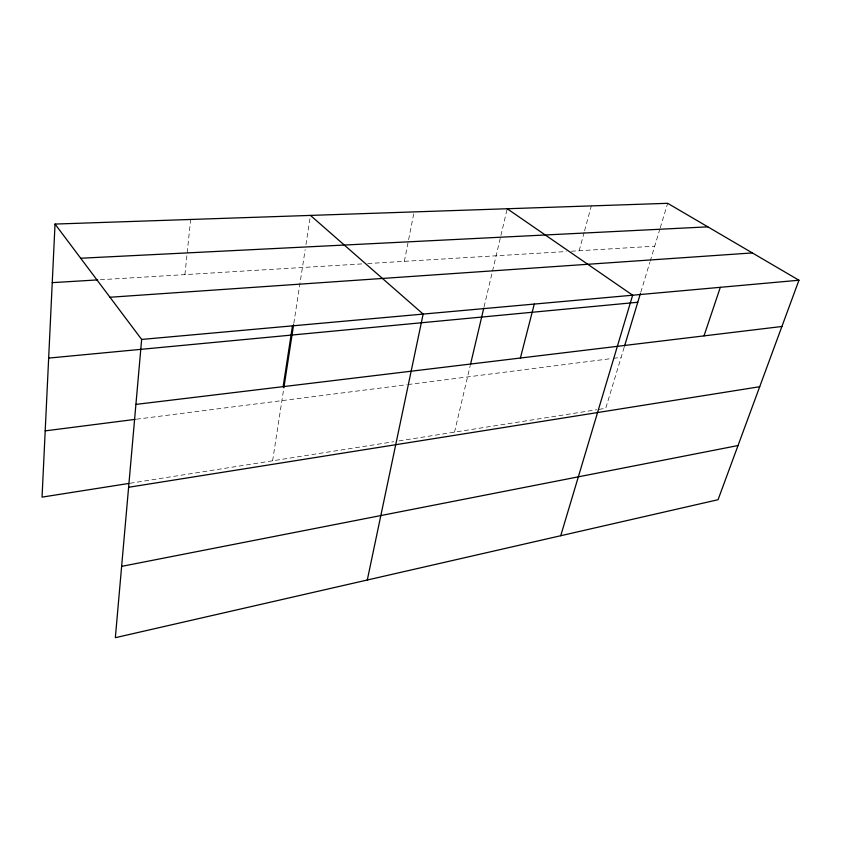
<?xml version="1.0" encoding="UTF-8"?>
<svg xmlns="http://www.w3.org/2000/svg" width="841" height="841" viewBox="0 0 841 841"><rect width="100%" height="100%" fill="white"/><g stroke="black" fill="none" stroke-linecap="round" stroke-linejoin="round"><path stroke-width="0.63" stroke-dasharray="4.21 3.15" d="M184.904 274.618L190.655 219.469M272.61 460.794L283.68 389.068M293.814 323.343L305.167 249.714M305.956 244.636L310.455 215.412M404.353 261.33L414.098 211.9M454.518 432.137L470.245 365.478M484.069 306.849L492.206 272.379M492.511 271.096L500.616 236.71M500.921 235.438L507.218 208.747M579.176 250.755L584.243 232.063M584.579 230.812L591.318 205.898M624.159 347.322L605.73 408.316L597.983 409.535M640.779 292.3L649.82 262.381M650.198 261.141L659.891 229.036M660.269 227.806L667.67 203.312M130.05 483.26L393.798 441.704M398.97 440.894L596.69 409.746M136.4 419.217L406.56 384.726M407.864 384.558L612.122 358.487M613.415 358.319L621.131 357.33M100.373 279.738L362.534 263.864M367.759 263.548L566.203 251.543M571.396 251.228L654.718 246.182"/><path stroke-width="1.26" d="M55.033 224.063L141.645 339.438L115.343 637.688L718.056 499.712L798.95 280.232L667.67 203.312L55.033 224.063L42.05 497.126L128.757 483.459M283.133 386.65L292.489 325.856M283.869 387.775L293.614 324.647M367.296 580.017L423.149 314.082L310.455 215.412M470.55 364.206L483.775 308.121M520.39 358.035L534.277 304.074M560.726 535.728L632.642 295.212L507.218 208.747M624.537 346.072L640.4 293.541M704.001 335.885L720.317 287.317M121.63 566.371L738.02 445.541M128.61 487.275L759.707 386.723M45.204 430.865L135.096 419.386M135.916 404.405L781.899 326.487M48.662 358.087L637.772 302.266M141.645 339.438L798.95 280.232M109.982 297.251L752.359 252.931M52.247 282.65L97.766 279.895M80.694 258.24L707.838 226.849"/></g></svg>
